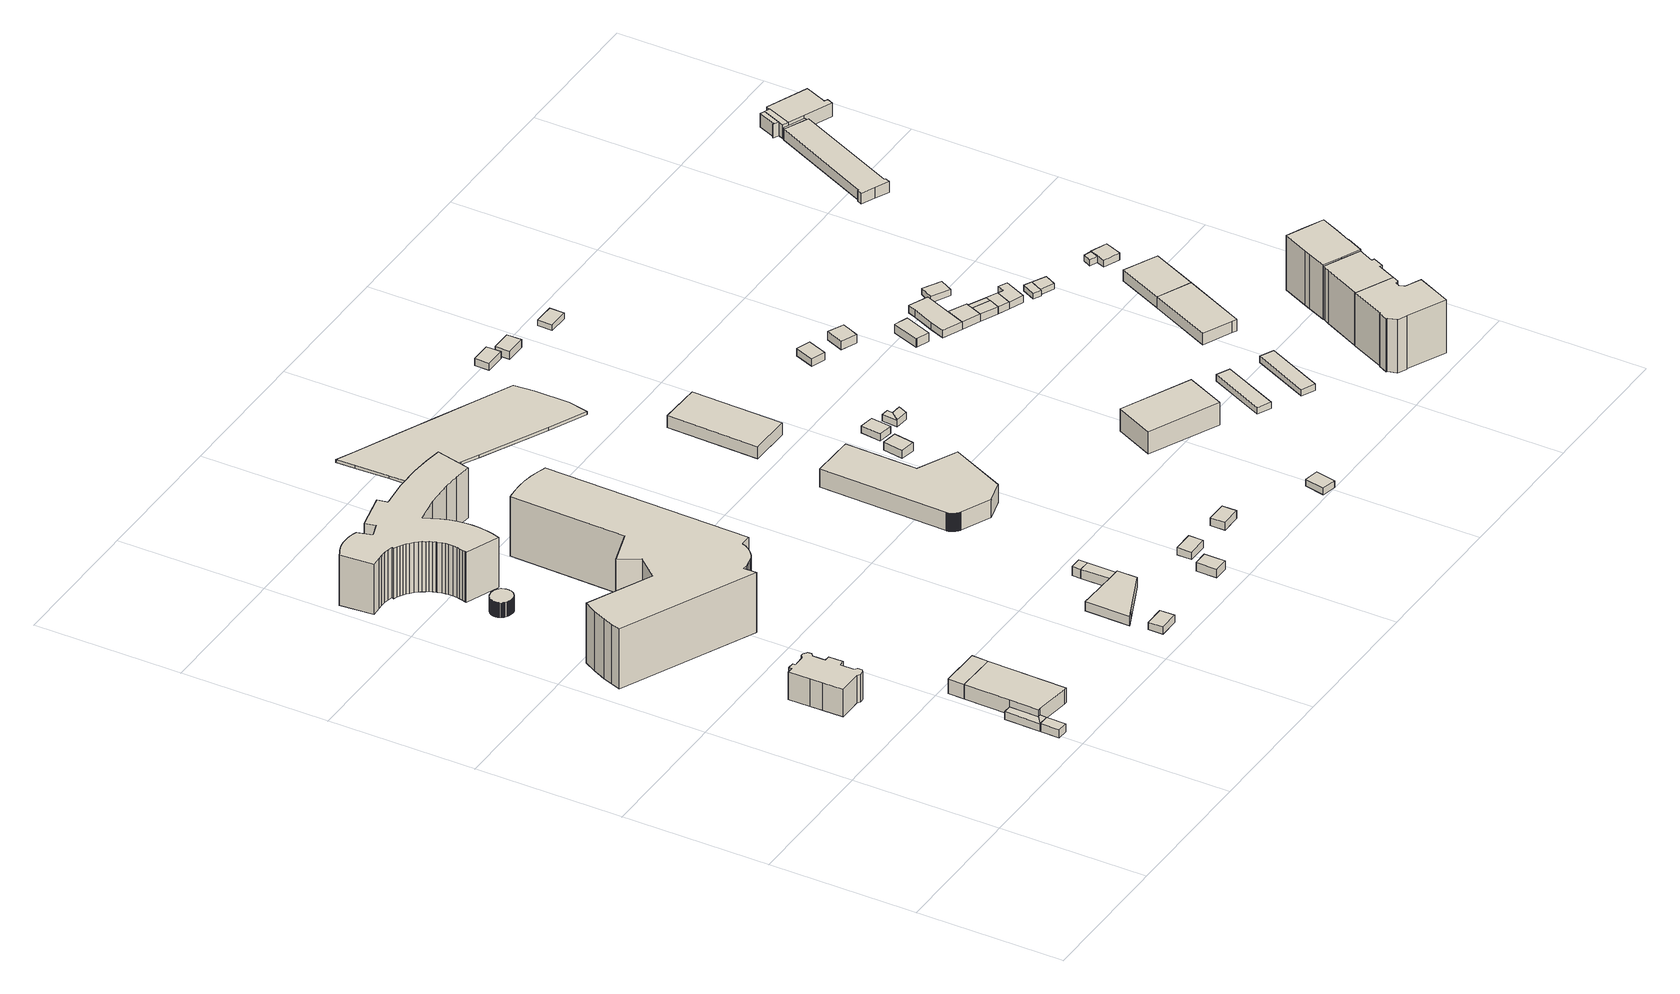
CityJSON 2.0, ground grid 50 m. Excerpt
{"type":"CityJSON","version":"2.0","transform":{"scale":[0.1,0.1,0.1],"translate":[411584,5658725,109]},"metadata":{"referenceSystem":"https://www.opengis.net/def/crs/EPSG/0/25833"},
"CityObjects":{
"building1":{"type":"Building","attributes":{"Dachtyp_tdc":"tdcPolyFlatRoof","Gemeindeschluessel":14612000,"Dachneigung":4.76,"QualitaetDacherkennung":92,"Geometrietyp2DReferenz":"3000","measuredHeight":3.05,"function":"31001_2000","roofType":"2100"},"geometry":[{"type":"Solid","lod":"1","boundaries":[[[[0,1,2,3]],[[4,5,6,7]],[[3,5,4,0]],[[2,6,5,3]],[[1,7,6,2]],[[0,4,7,1]]]]}]},
"building2":{"type":"Building","attributes":{"Dachtyp_tdc":"tdcFreeFormRoof","Gemeindeschluessel":14612000,"Dachneigung":55.71,"QualitaetDacherkennung":41,"Geometrietyp2DReferenz":"3000","measuredHeight":13.18,"function":"31001_9998","roofType":"5000"},"geometry":[{"type":"Solid","lod":"1","boundaries":[[[[8,9,10,11,12,13,14,15,16,17,18,19,20,21,22,23,24,25,26,27,28,29,30,31,32,33,34,35]],[[36,37,38,39,40,41,42,43,44,45,46,47,48,49,50,51,52,53,54,55,56,57,58,59,60,61,62,63]],[[35,37,36,8]],[[34,38,37,35]],[[33,39,38,34]],[[32,40,39,33]],[[31,41,40,32]],[[30,42,41,31]],[[29,43,42,30]],[[28,44,43,29]],[[27,45,44,28]],[[26,46,45,27]],[[25,47,46,26]],[[24,48,47,25]],[[23,49,48,24]],[[22,50,49,23]],[[21,51,50,22]],[[20,52,51,21]],[[19,53,52,20]],[[18,54,53,19]],[[17,55,54,18]],[[16,56,55,17]],[[15,57,56,16]],[[14,58,57,15]],[[13,59,58,14]],[[12,60,59,13]],[[11,61,60,12]],[[10,62,61,11]],[[9,63,62,10]],[[8,36,63,9]]]]}]},
"building3":{"type":"Building","attributes":{"Gemeindeschluessel":14612000,"Geometrietyp2DReferenz":"3000","function":"31001_2000","roofType":"9999"},"children":["building3-1","building3-2"]},
"building3-1":{"type":"BuildingPart","attributes":{"Dachtyp_tdc":"tdcPolyFlatRoof","Dachneigung":6.39,"QualitaetDacherkennung":82,"Geometrietyp2DReferenz":"3000","measuredHeight":3.07,"roofType":"2100"},"parents":["building3"],"geometry":[{"type":"Solid","lod":"1","boundaries":[[[[3,64,65,0]],[[5,4,66,67]],[[0,4,5,3]],[[65,66,4,0]],[[64,67,66,65]],[[3,5,67,64]]]]}]},
"building3-2":{"type":"BuildingPart","attributes":{"Dachtyp_tdc":"tdcPolyFlatRoof","Dachneigung":6.6,"QualitaetDacherkennung":80,"Geometrietyp2DReferenz":"3000","measuredHeight":2.98,"roofType":"2100"},"parents":["building3"],"geometry":[{"type":"Solid","lod":"1","boundaries":[[[[68,69,70,71]],[[72,73,66,4]],[[71,73,72,68]],[[70,66,73,71]],[[69,4,66,70]],[[68,72,4,69]]]]}]},
"building4":{"type":"Building","attributes":{"Dachtyp_tdc":"tdcGableRoof","Gemeindeschluessel":14612000,"Dachneigung":13.35,"QualitaetDacherkennung":96,"Geometrietyp2DReferenz":"3000","measuredHeight":6.17,"function":"31001_2000","roofType":"3100"},"geometry":[{"type":"Solid","lod":"1","boundaries":[[[[74,75,76,77,78,79,80]],[[81,82,67,66,73,83,84]],[[80,82,81,74]],[[79,67,82,80]],[[78,66,67,79]],[[77,73,66,78]],[[76,83,73,77]],[[75,84,83,76]],[[74,81,84,75]]]]}]},
"building5":{"type":"Building","attributes":{"Dachtyp_tdc":"tdcGableRoof","Gemeindeschluessel":14612000,"Dachneigung":13.76,"QualitaetDacherkennung":85,"Geometrietyp2DReferenz":"3000","measuredHeight":6.25,"function":"31001_2000","roofType":"3100"},"geometry":[{"type":"Solid","lod":"1","boundaries":[[[[85,86,76,75]],[[87,84,83,88]],[[75,84,87,85]],[[76,83,84,75]],[[86,88,83,76]],[[85,87,88,86]]]]}]},
"building6":{"type":"Building","attributes":{"Dachtyp_tdc":"tdcFreeFormRoof","Gemeindeschluessel":14612000,"Dachneigung":20.02,"QualitaetDacherkennung":84,"Geometrietyp2DReferenz":"3000","measuredHeight":6,"function":"31001_2000","roofType":"5000"},"geometry":[{"type":"Solid","lod":"1","boundaries":[[[[89,90,91,92,93,94,95,96,97,98,99,100,101,102,103,104,105,106,107,108,109,110,111,112,113,114,115,116,117,118,119,120,121,122,123,124,125,126,127,128,129,130,131,132,133,134,135,136,137,138,139,140,141,142,143,144,145,146,147,148,149,150,151,152,153,154,155,156,157,158,159,160,161,162,163,164,165,166,167,168,169,170,171,172,173,174,175]],[[176,177,178,179,180,181,182,183,184,185,186,187,188,189,190,191,192,193,194,195,196,197,198,199,200,201,202,203,204,205,206,207,208,209,210,211,212,213,214,215,216,217,218,219,220,221,222,223,224,225,226,227,228,229,230,231,232,233,234,235,236,237,238,239,240,241,242,243,244,245,246,247,248,249,250,251,252,253,254,255,256,257,258,259,260,261,262]],[[175,177,176,89]],[[174,178,177,175]],[[173,179,178,174]],[[172,180,179,173]],[[171,181,180,172]],[[170,182,181,171]],[[169,183,182,170]],[[168,184,183,169]],[[167,185,184,168]],[[166,186,185,167]],[[165,187,186,166]],[[164,188,187,165]],[[163,189,188,164]],[[162,190,189,163]],[[161,191,190,162]],[[160,192,191,161]],[[159,193,192,160]],[[158,194,193,159]],[[157,195,194,158]],[[156,196,195,157]],[[155,197,196,156]],[[154,198,197,155]],[[153,199,198,154]],[[152,200,199,153]],[[151,201,200,152]],[[150,202,201,151]],[[149,203,202,150]],[[148,204,203,149]],[[147,205,204,148]],[[146,206,205,147]],[[145,207,206,146]],[[144,208,207,145]],[[143,209,208,144]],[[142,210,209,143]],[[141,211,210,142]],[[140,212,211,141]],[[139,213,212,140]],[[138,214,213,139]],[[137,215,214,138]],[[136,216,215,137]],[[135,217,216,136]],[[134,218,217,135]],[[133,219,218,134]],[[132,220,219,133]],[[131,221,220,132]],[[130,222,221,131]],[[129,223,222,130]],[[128,224,223,129]],[[127,225,224,128]],[[126,226,225,127]],[[125,227,226,126]],[[124,228,227,125]],[[123,229,228,124]],[[122,230,229,123]],[[121,231,230,122]],[[120,232,231,121]],[[119,233,232,120]],[[118,234,233,119]],[[117,235,234,118]],[[116,236,235,117]],[[115,237,236,116]],[[114,238,237,115]],[[113,239,238,114]],[[112,240,239,113]],[[111,241,240,112]],[[110,242,241,111]],[[109,243,242,110]],[[108,244,243,109]],[[107,245,244,108]],[[106,246,245,107]],[[105,247,246,106]],[[104,248,247,105]],[[103,249,248,104]],[[102,250,249,103]],[[101,251,250,102]],[[100,252,251,101]],[[99,253,252,100]],[[98,254,253,99]],[[97,255,254,98]],[[96,256,255,97]],[[95,257,256,96]],[[94,258,257,95]],[[93,259,258,94]],[[92,260,259,93]],[[91,261,260,92]],[[90,262,261,91]],[[89,176,262,90]]]]}]},
"building7":{"type":"Building","attributes":{"name":"Hotel NH","Dachtyp_tdc":"tdcFreeFormRoof","Gemeindeschluessel":14612000,"Dachneigung":18.53,"QualitaetDacherkennung":3,"Geometrietyp2DReferenz":"3000","measuredHeight":24.11,"function":"31001_2071","roofType":"5000"},"geometry":[{"type":"Solid","lod":"1","boundaries":[[[[263,264,265,266,267,268,269,270,271,272,273,274,275,276,277,278,279,280,281,282,283,284,285,286,287,288,289,290,291,292,293,294,295,296]],[[297,298,299,300,301,302,303,304,305,306,307,308,309,310,311,312,313,314,315,316,317,318,319,320,321,322,323,324,325,326,327,328,329,330]],[[296,298,297,263]],[[295,299,298,296]],[[294,300,299,295]],[[293,301,300,294]],[[292,302,301,293]],[[291,303,302,292]],[[290,304,303,291]],[[289,305,304,290]],[[288,306,305,289]],[[287,307,306,288]],[[286,308,307,287]],[[285,309,308,286]],[[284,310,309,285]],[[283,311,310,284]],[[282,312,311,283]],[[281,313,312,282]],[[280,314,313,281]],[[279,315,314,280]],[[278,316,315,279]],[[277,317,316,278]],[[276,318,317,277]],[[275,319,318,276]],[[274,320,319,275]],[[273,321,320,274]],[[272,322,321,273]],[[271,323,322,272]],[[270,324,323,271]],[[269,325,324,270]],[[268,326,325,269]],[[267,327,326,268]],[[266,328,327,267]],[[265,329,328,266]],[[264,330,329,265]],[[263,297,330,264]]]]}]},
"building8":{"type":"Building","attributes":{"Dachtyp_tdc":"tdcPolyFlatRoof","Gemeindeschluessel":14612000,"Dachneigung":0,"QualitaetDacherkennung":24,"Geometrietyp2DReferenz":"3000","measuredHeight":18.16,"function":"31001_2000","roofType":"1000"},"geometry":[{"type":"Solid","lod":"1","boundaries":[[[[331,332,333,334,335,336,337,338,339,340,341,342,343,344,345,346,347,348,349,350,351,352,353,354,355,356,357,358,359,360,361,362,363,364,365,366,367,368,369,370,371,372,373,374,375,376,377,378,379,380,381,382,383,384,385,386,387,388,389,390,391,392,393,394,395,396,397]],[[398,399,400,401,402,403,404,405,406,407,408,409,410,411,412,413,414,415,416,417,418,419,420,421,422,423,424,425,426,427,428,429,430,431,432,433,434,435,436,437,438,439,440,441,442,443,444,445,446,447,448,449,450,451,452,453,454,455,456,457,458,459,460,461,462,463,464]],[[397,399,398,331]],[[396,400,399,397]],[[395,401,400,396]],[[394,402,401,395]],[[393,403,402,394]],[[392,404,403,393]],[[391,405,404,392]],[[390,406,405,391]],[[389,407,406,390]],[[388,408,407,389]],[[387,409,408,388]],[[386,410,409,387]],[[385,411,410,386]],[[384,412,411,385]],[[383,413,412,384]],[[382,414,413,383]],[[381,415,414,382]],[[380,416,415,381]],[[379,417,416,380]],[[378,418,417,379]],[[377,419,418,378]],[[376,420,419,377]],[[375,421,420,376]],[[374,422,421,375]],[[373,423,422,374]],[[372,424,423,373]],[[371,425,424,372]],[[370,426,425,371]],[[369,427,426,370]],[[368,428,427,369]],[[367,429,428,368]],[[366,430,429,367]],[[365,431,430,366]],[[364,432,431,365]],[[363,433,432,364]],[[362,434,433,363]],[[361,435,434,362]],[[360,436,435,361]],[[359,437,436,360]],[[358,438,437,359]],[[357,439,438,358]],[[356,440,439,357]],[[355,441,440,356]],[[354,442,441,355]],[[353,443,442,354]],[[352,444,443,353]],[[351,445,444,352]],[[350,446,445,351]],[[349,447,446,350]],[[348,448,447,349]],[[347,449,448,348]],[[346,450,449,347]],[[345,451,450,346]],[[344,452,451,345]],[[343,453,452,344]],[[342,454,453,343]],[[341,455,454,342]],[[340,456,455,341]],[[339,457,456,340]],[[338,458,457,339]],[[337,459,458,338]],[[336,460,459,337]],[[335,461,460,336]],[[334,462,461,335]],[[333,463,462,334]],[[332,464,463,333]],[[331,398,464,332]]]]}]},
"building9":{"type":"Building","attributes":{"Dachtyp_tdc":"tdcPolyFlatRoof","Gemeindeschluessel":14612000,"Dachneigung":0,"QualitaetDacherkennung":81,"Geometrietyp2DReferenz":"3000","measuredHeight":2.61,"function":"31001_9998","roofType":"1000"},"geometry":[{"type":"Solid","lod":"1","boundaries":[[[[465,466,467,468]],[[469,470,471,472]],[[468,470,469,465]],[[467,471,470,468]],[[466,472,471,467]],[[465,469,472,466]]]]}]},
"building10":{"type":"Building","attributes":{"Dachtyp_tdc":"tdcPolyFlatRoof","Gemeindeschluessel":14612000,"Dachneigung":0,"QualitaetDacherkennung":88,"Geometrietyp2DReferenz":"3000","measuredHeight":3.39,"function":"31001_2000","roofType":"1000"},"geometry":[{"type":"Solid","lod":"1","boundaries":[[[[473,474,475,476,477,478,479,480]],[[481,482,483,484,485,486,487,488]],[[480,482,481,473]],[[479,483,482,480]],[[478,484,483,479]],[[477,485,484,478]],[[476,486,485,477]],[[475,487,486,476]],[[474,488,487,475]],[[473,481,488,474]]]]}]},
"building11":{"type":"Building","attributes":{"Dachtyp_tdc":"tdcPolyFlatRoof","Gemeindeschluessel":14612000,"Dachneigung":2.86,"QualitaetDacherkennung":98,"Geometrietyp2DReferenz":"3000","measuredHeight":3.41,"function":"31001_2000","roofType":"2100"},"geometry":[{"type":"Solid","lod":"1","boundaries":[[[[489,490,491,492]],[[486,485,493,494]],[[492,485,486,489]],[[491,493,485,492]],[[490,494,493,491]],[[489,486,494,490]]]]}]},
"building12":{"type":"Building","attributes":{"Dachtyp_tdc":"tdcPolyFlatRoof","Gemeindeschluessel":14612000,"Dachneigung":2.57,"QualitaetDacherkennung":96,"Geometrietyp2DReferenz":"3000","measuredHeight":3.39,"function":"31001_2000","roofType":"2100"},"geometry":[{"type":"Solid","lod":"1","boundaries":[[[[495,491,490,496]],[[497,498,494,493]],[[496,498,497,495]],[[490,494,498,496]],[[491,493,494,490]],[[495,497,493,491]]]]}]},
"building13":{"type":"Building","attributes":{"Dachtyp_tdc":"tdcPolyFlatRoof","Gemeindeschluessel":14612000,"Dachneigung":0,"QualitaetDacherkennung":89,"Geometrietyp2DReferenz":"3000","measuredHeight":3.14,"function":"31001_9998","roofType":"1000"},"geometry":[{"type":"Solid","lod":"1","boundaries":[[[[499,500,501,502]],[[503,504,505,506]],[[502,504,503,499]],[[501,505,504,502]],[[500,506,505,501]],[[499,503,506,500]]]]}]},
"building14":{"type":"Building","attributes":{"Dachtyp_tdc":"tdcGableRoof","Gemeindeschluessel":14612000,"Dachneigung":10.57,"QualitaetDacherkennung":97,"Geometrietyp2DReferenz":"3000","measuredHeight":2.93,"function":"31001_9998","roofType":"3100"},"geometry":[{"type":"Solid","lod":"1","boundaries":[[[[507,508,509,510]],[[511,512,513,514]],[[510,512,511,507]],[[509,513,512,510]],[[508,514,513,509]],[[507,511,514,508]]]]}]},
"building15":{"type":"Building","attributes":{"Stand_DGM":"2016","Stand_Basis-DLM":"2021","Gemeindeschluessel":"14612000","ObjektHoehe":1,"Stand_Laserscan":"2016","BodenHoehe":110.84,"Stand_3D-Stadtmodell":"2023","Geometrietyp2DReferenz":3000,"AbsoluteHoehe":111.84,"measuredHeight":1,"function":"53001_1800","roofType":"9999"},"geometry":[{"type":"Solid","lod":"1","boundaries":[[[[515,516,517,518,519,520,521,522,523,524,525,526,527,528,529,530,531]],[[532,533,534,535,536,537,538,539,540,541,542,543,544,545,546,547,548]],[[531,533,532,515]],[[530,534,533,531]],[[529,535,534,530]],[[528,536,535,529]],[[527,537,536,528]],[[526,538,537,527]],[[525,539,538,526]],[[524,540,539,525]],[[523,541,540,524]],[[522,542,541,523]],[[521,543,542,522]],[[520,544,543,521]],[[519,545,544,520]],[[518,546,545,519]],[[517,547,546,518]],[[516,548,547,517]],[[515,532,548,516]]]]}]},
"building16":{"type":"Building","attributes":{"Dachtyp_tdc":"tdcPolyFlatRoof","Gemeindeschluessel":14612000,"Dachneigung":0,"QualitaetDacherkennung":87,"Geometrietyp2DReferenz":"3000","measuredHeight":6.47,"function":"31001_2000","roofType":"1000"},"geometry":[{"type":"Solid","lod":"1","boundaries":[[[[549,550,551,552,553,554,555,556,557,558,559,560,561,562,563,564,565,566,567,568,569,570,571]],[[572,573,574,575,576,577,578,579,580,581,582,583,584,585,586,587,588,589,590,591,592,593,594]],[[571,573,572,549]],[[570,574,573,571]],[[569,575,574,570]],[[568,576,575,569]],[[567,577,576,568]],[[566,578,577,567]],[[565,579,578,566]],[[564,580,579,565]],[[563,581,580,564]],[[562,582,581,563]],[[561,583,582,562]],[[560,584,583,561]],[[559,585,584,560]],[[558,586,585,559]],[[557,587,586,558]],[[556,588,587,557]],[[555,589,588,556]],[[554,590,589,555]],[[553,591,590,554]],[[552,592,591,553]],[[551,593,592,552]],[[550,594,593,551]],[[549,572,594,550]]]]}]},
"building17":{"type":"Building","attributes":{"Dachtyp_tdc":"tdcGableRoof","Gemeindeschluessel":14612000,"Dachneigung":18.34,"QualitaetDacherkennung":69,"Geometrietyp2DReferenz":"3000","measuredHeight":3.24,"function":"31001_9998","roofType":"3100"},"geometry":[{"type":"Solid","lod":"1","boundaries":[[[[595,596,597,598]],[[599,600,601,602]],[[598,600,599,595]],[[597,601,600,598]],[[596,602,601,597]],[[595,599,602,596]]]]}]},
"building18":{"type":"Building","attributes":{"Dachtyp_tdc":"tdcPolyFlatRoof","Gemeindeschluessel":14612000,"Dachneigung":0,"QualitaetDacherkennung":79,"Geometrietyp2DReferenz":"3000","measuredHeight":4.26,"function":"31001_2000","roofType":"1000"},"geometry":[{"type":"Solid","lod":"1","boundaries":[[[[603,604,605,606]],[[607,608,609,610]],[[606,608,607,603]],[[605,609,608,606]],[[604,610,609,605]],[[603,607,610,604]]]]}]},
"building19":{"type":"Building","attributes":{"Dachtyp_tdc":"tdcGableRoof","Gemeindeschluessel":14612000,"Dachneigung":23.56,"QualitaetDacherkennung":71,"Geometrietyp2DReferenz":"3000","measuredHeight":3.6,"function":"31001_9998","roofType":"3100"},"geometry":[{"type":"Solid","lod":"1","boundaries":[[[[611,612,613,614]],[[615,616,617,618]],[[614,616,615,611]],[[613,617,616,614]],[[612,618,617,613]],[[611,615,618,612]]]]}]},
"building20":{"type":"Building","attributes":{"Dachtyp_tdc":"tdcGableRoof","Gemeindeschluessel":14612000,"Dachneigung":23.5,"QualitaetDacherkennung":75,"Geometrietyp2DReferenz":"3000","measuredHeight":3.12,"function":"31001_9998","roofType":"3100"},"geometry":[{"type":"Solid","lod":"1","boundaries":[[[[619,620,621,622]],[[623,624,625,626]],[[622,624,623,619]],[[621,625,624,622]],[[620,626,625,621]],[[619,623,626,620]]]]}]},
"building21":{"type":"Building","attributes":{"Dachtyp_tdc":"tdcGableRoof","Gemeindeschluessel":14612000,"Dachneigung":17.38,"QualitaetDacherkennung":84,"Geometrietyp2DReferenz":"3000","measuredHeight":2.83,"function":"31001_9998","roofType":"3100"},"geometry":[{"type":"Solid","lod":"1","boundaries":[[[[627,628,629,630]],[[631,632,633,634]],[[630,632,631,627]],[[629,633,632,630]],[[628,634,633,629]],[[627,631,634,628]]]]}]},
"building22":{"type":"Building","attributes":{"Gemeindeschluessel":14612000,"Geometrietyp2DReferenz":"3000","function":"31001_9998","roofType":"9999"},"children":["building22-1","building22-2"]},
"building22-1":{"type":"BuildingPart","attributes":{"Dachtyp_tdc":"tdcPolyFlatRoof","Dachneigung":8.03,"QualitaetDacherkennung":71,"Geometrietyp2DReferenz":"3000","measuredHeight":2.69,"roofType":"2100"},"parents":["building22"],"geometry":[{"type":"Solid","lod":"1","boundaries":[[[[635,636,637,638]],[[639,640,641,642]],[[638,640,639,635]],[[637,641,640,638]],[[636,642,641,637]],[[635,639,642,636]]]]}]},
"building22-2":{"type":"BuildingPart","attributes":{"Dachtyp_tdc":"tdcFreeFormRoof","Dachneigung":12.12,"QualitaetDacherkennung":73,"Geometrietyp2DReferenz":"3000","measuredHeight":2.57,"roofType":"5000"},"parents":["building22"],"geometry":[{"type":"Solid","lod":"1","boundaries":[[[[643,644,645,646]],[[647,648,641,640]],[[646,648,647,643]],[[645,641,648,646]],[[644,640,641,645]],[[643,647,640,644]]]]}]},
"building23":{"type":"Building","attributes":{"Dachtyp_tdc":"tdcGableRoof","Gemeindeschluessel":14612000,"Dachneigung":10.28,"QualitaetDacherkennung":95,"Geometrietyp2DReferenz":"3000","measuredHeight":2.92,"function":"31001_9998","roofType":"3100"},"geometry":[{"type":"Solid","lod":"1","boundaries":[[[[649,650,651,652]],[[653,654,655,656]],[[652,654,653,649]],[[651,655,654,652]],[[650,656,655,651]],[[649,653,656,650]]]]}]},
"building24":{"type":"Building","attributes":{"Dachtyp_tdc":"tdcGableRoof","Gemeindeschluessel":14612000,"Dachneigung":20.19,"QualitaetDacherkennung":84,"Geometrietyp2DReferenz":"3000","measuredHeight":3.6,"function":"31001_9998","roofType":"3100"},"geometry":[{"type":"Solid","lod":"1","boundaries":[[[[657,658,659,660]],[[661,662,663,664]],[[660,662,661,657]],[[659,663,662,660]],[[658,664,663,659]],[[657,661,664,658]]]]}]},
"building25":{"type":"Building","attributes":{"Dachtyp_tdc":"tdcPolyFlatRoof","Gemeindeschluessel":14612000,"Dachneigung":0,"QualitaetDacherkennung":77,"Geometrietyp2DReferenz":"3000","measuredHeight":8.14,"function":"31001_2000","roofType":"1000"},"geometry":[{"type":"Solid","lod":"1","boundaries":[[[[665,666,667,668]],[[669,670,671,672]],[[668,670,669,665]],[[667,671,670,668]],[[666,672,671,667]],[[665,669,672,666]]]]}]},
"building26":{"type":"Building","attributes":{"Dachtyp_tdc":"tdcGableRoof","Gemeindeschluessel":14612000,"Dachneigung":12.75,"QualitaetDacherkennung":73,"Geometrietyp2DReferenz":"3000","measuredHeight":2.69,"function":"31001_9998","roofType":"3100"},"geometry":[{"type":"Solid","lod":"1","boundaries":[[[[673,674,675,676]],[[677,678,679,680]],[[676,678,677,673]],[[675,679,678,676]],[[674,680,679,675]],[[673,677,680,674]]]]}]},
"building27":{"type":"Building","attributes":{"Dachtyp_tdc":"tdcGableRoof","Gemeindeschluessel":14612000,"Dachneigung":11.13,"QualitaetDacherkennung":81,"Geometrietyp2DReferenz":"3000","measuredHeight":2.91,"function":"31001_9998","roofType":"3100"},"geometry":[{"type":"Solid","lod":"1","boundaries":[[[[681,682,683,684]],[[685,686,687,688]],[[684,686,685,681]],[[683,687,686,684]],[[682,688,687,683]],[[681,685,688,682]]]]}]},
"building28":{"type":"Building","attributes":{"Dachtyp_tdc":"tdcPolyFlatRoof","Gemeindeschluessel":14612000,"Dachneigung":2.63,"QualitaetDacherkennung":88,"Geometrietyp2DReferenz":"3000","measuredHeight":2.36,"function":"31001_2463","roofType":"2100"},"geometry":[{"type":"Solid","lod":"1","boundaries":[[[[689,690,691,692]],[[693,694,695,696]],[[692,694,693,689]],[[691,695,694,692]],[[690,696,695,691]],[[689,693,696,690]]]]}]},
"building29":{"type":"Building","attributes":{"Dachtyp_tdc":"tdcPolyFlatRoof","Gemeindeschluessel":14612000,"Dachneigung":29.81,"QualitaetDacherkennung":40,"Geometrietyp2DReferenz":"3000","measuredHeight":4.75,"function":"31001_9998","roofType":"2100"},"geometry":[{"type":"Solid","lod":"1","boundaries":[[[[697,698,699,700]],[[701,702,703,704]],[[700,702,701,697]],[[699,703,702,700]],[[698,704,703,699]],[[697,701,704,698]]]]}]},
"building30":{"type":"Building","attributes":{"Dachtyp_tdc":"tdcGableRoof","Gemeindeschluessel":14612000,"Dachneigung":26.58,"QualitaetDacherkennung":16,"Geometrietyp2DReferenz":"3000","measuredHeight":4.25,"function":"31001_9998","roofType":"3100"},"geometry":[{"type":"Solid","lod":"1","boundaries":[[[[705,706,707,708,709,710,711]],[[712,713,714,715,716,717,718]],[[711,713,712,705]],[[710,714,713,711]],[[709,715,714,710]],[[708,716,715,709]],[[707,717,716,708]],[[706,718,717,707]],[[705,712,718,706]]]]}]},
"building31":{"type":"Building","attributes":{"Dachtyp_tdc":"tdcPolyFlatRoof","Gemeindeschluessel":14612000,"Dachneigung":0,"QualitaetDacherkennung":69,"Geometrietyp2DReferenz":"3000","measuredHeight":2.2,"function":"31001_2463","roofType":"1000"},"geometry":[{"type":"Solid","lod":"1","boundaries":[[[[719,720,721,722]],[[723,724,725,726]],[[722,724,723,719]],[[721,725,724,722]],[[720,726,725,721]],[[719,723,726,720]]]]}]},
"building32":{"type":"Building","attributes":{"Dachtyp_tdc":"tdcPolyFlatRoof","Gemeindeschluessel":14612000,"Dachneigung":0,"QualitaetDacherkennung":56,"Geometrietyp2DReferenz":"3000","measuredHeight":2.7,"function":"31001_9998","roofType":"1000"},"geometry":[{"type":"Solid","lod":"1","boundaries":[[[[727,728,729,730,731,732,733]],[[734,735,736,737,738,739,740]],[[733,735,734,727]],[[732,736,735,733]],[[731,737,736,732]],[[730,738,737,731]],[[729,739,738,730]],[[728,740,739,729]],[[727,734,740,728]]]]}]},
"building33":{"type":"Building","attributes":{"Dachtyp_tdc":"tdcPolyFlatRoof","Gemeindeschluessel":14612000,"Dachneigung":0,"QualitaetDacherkennung":79,"Geometrietyp2DReferenz":"3000","measuredHeight":2.67,"function":"31001_9998","roofType":"1000"},"geometry":[{"type":"Solid","lod":"1","boundaries":[[[[741,742,743,744,745,746]],[[747,748,749,750,751,752]],[[746,748,747,741]],[[745,749,748,746]],[[744,750,749,745]],[[743,751,750,744]],[[742,752,751,743]],[[741,747,752,742]]]]}]},
"building34":{"type":"Building","attributes":{"Dachtyp_tdc":"tdcPolyFlatRoof","Gemeindeschluessel":14612000,"Dachneigung":3.17,"QualitaetDacherkennung":75,"Geometrietyp2DReferenz":"3000","measuredHeight":2.69,"function":"31001_9998","roofType":"2100"},"geometry":[{"type":"Solid","lod":"1","boundaries":[[[[741,753,754,742]],[[755,756,757,758]],[[742,756,755,741]],[[754,757,756,742]],[[753,758,757,754]],[[741,755,758,753]]]]}]},
"building35":{"type":"Building","attributes":{"Dachtyp_tdc":"tdcPolyFlatRoof","Gemeindeschluessel":14612000,"Dachneigung":0,"QualitaetDacherkennung":67,"Geometrietyp2DReferenz":"3000","measuredHeight":2.36,"function":"31001_9998","roofType":"1000"},"geometry":[{"type":"Solid","lod":"1","boundaries":[[[[759,760,761,762]],[[763,764,765,766]],[[762,764,763,759]],[[761,765,764,762]],[[760,766,765,761]],[[759,763,766,760]]]]}]},
"building36":{"type":"Building","attributes":{"Dachtyp_tdc":"tdcPolyFlatRoof","Gemeindeschluessel":14612000,"Dachneigung":0,"QualitaetDacherkennung":81,"Geometrietyp2DReferenz":"3000","measuredHeight":2.53,"function":"31001_9998","roofType":"1000"},"geometry":[{"type":"Solid","lod":"1","boundaries":[[[[753,767,768,769,754]],[[770,766,765,771,772]],[[754,766,770,753]],[[769,765,766,754]],[[768,771,765,769]],[[767,772,771,768]],[[753,770,772,767]]]]}]},
"building37":{"type":"Building","attributes":{"Dachtyp_tdc":"tdcPolyFlatRoof","Gemeindeschluessel":14612000,"Dachneigung":3.41,"QualitaetDacherkennung":70,"Geometrietyp2DReferenz":"3000","measuredHeight":2.42,"function":"31001_9998","roofType":"2100"},"geometry":[{"type":"Solid","lod":"1","boundaries":[[[[773,774,775,776]],[[777,778,779,780]],[[776,778,777,773]],[[775,779,778,776]],[[774,780,779,775]],[[773,777,780,774]]]]}]},
"building38":{"type":"Building","attributes":{"Dachtyp_tdc":"tdcFreeFormRoof","Gemeindeschluessel":14612000,"Dachneigung":27.01,"QualitaetDacherkennung":9,"Geometrietyp2DReferenz":"3000","measuredHeight":21.21,"function":"31001_9998","roofType":"5000"},"geometry":[{"type":"Solid","lod":"1","boundaries":[[[[781,782,783,784,785,786,787,788,789,790,791,792,793,794,795,796,797]],[[798,799,800,801,802,803,804,805,806,807,808,809,810,811,812,813,814]],[[797,799,798,781]],[[796,800,799,797]],[[795,801,800,796]],[[794,802,801,795]],[[793,803,802,794]],[[792,804,803,793]],[[791,805,804,792]],[[790,806,805,791]],[[789,807,806,790]],[[788,808,807,789]],[[787,809,808,788]],[[786,810,809,787]],[[785,811,810,786]],[[784,812,811,785]],[[783,813,812,784]],[[782,814,813,783]],[[781,798,814,782]]]]}]},
"building39":{"type":"Building","attributes":{"Dachtyp_tdc":"tdcPolyFlatRoof","Gemeindeschluessel":14612000,"Dachneigung":2.94,"QualitaetDacherkennung":78,"Geometrietyp2DReferenz":"3000","measuredHeight":2.57,"function":"31001_9998","roofType":"2100"},"geometry":[{"type":"Solid","lod":"1","boundaries":[[[[815,816,817,818,819,820]],[[772,771,821,822,823,824]],[[820,771,772,815]],[[819,821,771,820]],[[818,822,821,819]],[[817,823,822,818]],[[816,824,823,817]],[[815,772,824,816]]]]}]},
"building40":{"type":"Building","attributes":{"Dachtyp_tdc":"tdcFreeFormRoof","Gemeindeschluessel":14612000,"Dachneigung":13.94,"QualitaetDacherkennung":92,"Geometrietyp2DReferenz":"3000","measuredHeight":4.9,"function":"31001_9998","roofType":"5000"},"geometry":[{"type":"Solid","lod":"1","boundaries":[[[[825,826,827,828,829]],[[830,831,832,833,834]],[[829,831,830,825]],[[828,832,831,829]],[[827,833,832,828]],[[826,834,833,827]],[[825,830,834,826]]]]}]},
"building41":{"type":"Building","attributes":{"Dachtyp_tdc":"tdcPolyFlatRoof","Gemeindeschluessel":14612000,"Dachneigung":0,"QualitaetDacherkennung":76,"Geometrietyp2DReferenz":"3000","measuredHeight":2.1,"function":"31001_9998","roofType":"1000"},"geometry":[{"type":"Solid","lod":"1","boundaries":[[[[835,836,837,838,839]],[[840,841,842,843,844]],[[839,841,840,835]],[[838,842,841,839]],[[837,843,842,838]],[[836,844,843,837]],[[835,840,844,836]]]]}]},
"building42":{"type":"Building","attributes":{"Dachtyp_tdc":"tdcPolyFlatRoof","Gemeindeschluessel":14612000,"Dachneigung":2.93,"QualitaetDacherkennung":60,"Geometrietyp2DReferenz":"3000","measuredHeight":2.13,"function":"31001_9998","roofType":"2100"},"geometry":[{"type":"Solid","lod":"1","boundaries":[[[[845,837,836,846]],[[847,848,849,850]],[[846,848,847,845]],[[836,849,848,846]],[[837,850,849,836]],[[845,847,850,837]]]]}]},
"building43":{"type":"Building","attributes":{"Dachtyp_tdc":"tdcGableRoof","Gemeindeschluessel":14612000,"Dachneigung":31.05,"QualitaetDacherkennung":72,"Geometrietyp2DReferenz":"3000","measuredHeight":21.49,"function":"31001_9998","roofType":"3100"},"geometry":[{"type":"Solid","lod":"1","boundaries":[[[[851,852,853,854,855,856,857,858,859,860,861,862,863,864,865]],[[866,867,868,869,870,871,872,873,874,875,876,808,877,807,878]],[[865,867,866,851]],[[864,868,867,865]],[[863,869,868,864]],[[862,870,869,863]],[[861,871,870,862]],[[860,872,871,861]],[[859,873,872,860]],[[858,874,873,859]],[[857,875,874,858]],[[856,876,875,857]],[[855,808,876,856]],[[854,877,808,855]],[[853,807,877,854]],[[852,878,807,853]],[[851,866,878,852]]]]}]},
"building44":{"type":"Building","attributes":{"Dachtyp_tdc":"tdcGableRoof","Gemeindeschluessel":14612000,"Dachneigung":13.96,"QualitaetDacherkennung":91,"Geometrietyp2DReferenz":"3000","measuredHeight":4.85,"function":"31001_9998","roofType":"3100"},"geometry":[{"type":"Solid","lod":"1","boundaries":[[[[829,828,879,880]],[[881,882,883,884]],[[880,882,881,829]],[[879,883,882,880]],[[828,884,883,879]],[[829,881,884,828]]]]}]},
"building45":{"type":"Building","attributes":{"Gemeindeschluessel":14612000,"Geometrietyp2DReferenz":"3000","function":"31001_9998","roofType":"9999"},"children":["building45-1","building45-2"]},
"building45-1":{"type":"BuildingPart","attributes":{"Dachtyp_tdc":"tdcPolyFlatRoof","Dachneigung":16.33,"QualitaetDacherkennung":42,"Geometrietyp2DReferenz":"3000","measuredHeight":18.36,"roofType":"2100"},"parents":["building45"],"geometry":[{"type":"Solid","lod":"1","boundaries":[[[[885,886,887,888,889,890,891]],[[892,893,894,895,896,897,898]],[[891,892,898,885]],[[890,893,892,891]],[[889,894,893,890]],[[888,895,894,889]],[[887,896,895,888]],[[886,897,896,887]],[[885,898,897,886]]]]}]},
"building45-2":{"type":"BuildingPart","attributes":{"Dachtyp_tdc":"tdcGableRoof","Dachneigung":25.36,"QualitaetDacherkennung":76,"Geometrietyp2DReferenz":"3000","measuredHeight":21.41,"roofType":"3100"},"parents":["building45"],"geometry":[{"type":"Solid","lod":"1","boundaries":[[[[899,900,901,902,903,904,905,906,907,908,909]],[[897,896,910,911,912,913,914,915,916,917,898]],[[909,897,898,899]],[[908,896,897,909]],[[907,910,896,908]],[[906,911,910,907]],[[905,912,911,906]],[[904,913,912,905]],[[903,914,913,904]],[[902,915,914,903]],[[901,916,915,902]],[[900,917,916,901]],[[899,898,917,900]]]]}]},
"building46":{"type":"Building","attributes":{"Dachtyp_tdc":"tdcGableRoof","Gemeindeschluessel":14612000,"Dachneigung":12.54,"QualitaetDacherkennung":70,"Geometrietyp2DReferenz":"3000","measuredHeight":2.41,"function":"31001_9998","roofType":"3100"},"geometry":[{"type":"Solid","lod":"1","boundaries":[[[[918,919,920,921]],[[922,923,924,925]],[[921,923,922,918]],[[920,924,923,921]],[[919,925,924,920]],[[918,922,925,919]]]]}]},
"building47":{"type":"Building","attributes":{"Dachtyp_tdc":"tdcPolyFlatRoof","Gemeindeschluessel":14612000,"Dachneigung":2.6,"QualitaetDacherkennung":79,"Geometrietyp2DReferenz":"3000","measuredHeight":2.58,"function":"31001_9998","roofType":"2100"},"geometry":[{"type":"Solid","lod":"1","boundaries":[[[[926,927,928,929,930]],[[931,932,933,934,935]],[[930,932,931,926]],[[929,933,932,930]],[[928,934,933,929]],[[927,935,934,928]],[[926,931,935,927]]]]}]},
"building48":{"type":"Building","attributes":{"Dachtyp_tdc":"tdcGableRoof","Gemeindeschluessel":14612000,"Dachneigung":16.74,"QualitaetDacherkennung":92,"Geometrietyp2DReferenz":"3000","measuredHeight":4.66,"function":"31001_9998","roofType":"3100"},"geometry":[{"type":"Solid","lod":"1","boundaries":[[[[936,937,938,939,940,941,942,943,944,945,946,947]],[[948,949,950,951,952,953,954,955,956,957,958,959]],[[947,949,948,936]],[[946,950,949,947]],[[945,951,950,946]],[[944,952,951,945]],[[943,953,952,944]],[[942,954,953,943]],[[941,955,954,942]],[[940,956,955,941]],[[939,957,956,940]],[[938,958,957,939]],[[937,959,958,938]],[[936,948,959,937]]]]}]},
"building49":{"type":"Building","attributes":{"Gemeindeschluessel":14612000,"Geometrietyp2DReferenz":"3000","function":"31001_9998","roofType":"9999"},"children":["building49-1","building49-2","building49-3","building49-4"]},
"building49-1":{"type":"BuildingPart","attributes":{"Dachtyp_tdc":"tdcPolyFlatRoof","Dachneigung":5.22,"QualitaetDacherkennung":64,"Geometrietyp2DReferenz":"3000","measuredHeight":5.24,"roofType":"2100"},"parents":["building49"],"geometry":[{"type":"Solid","lod":"1","boundaries":[[[[960,961,962,963,964,965]],[[966,967,968,969,970,971]],[[965,967,966,960]],[[964,968,967,965]],[[963,969,968,964]],[[962,970,969,963]],[[961,971,970,962]],[[960,966,971,961]]]]}]},
"building49-2":{"type":"BuildingPart","attributes":{"Dachtyp_tdc":"tdcPolyFlatRoof","Dachneigung":5.36,"QualitaetDacherkennung":61,"Geometrietyp2DReferenz":"3000","measuredHeight":5.42,"roofType":"2100"},"parents":["building49"],"geometry":[{"type":"Solid","lod":"1","boundaries":[[[[972,973,974,975,976]],[[977,978,979,966,971]],[[976,978,977,972]],[[975,979,978,976]],[[974,966,979,975]],[[973,971,966,974]],[[972,977,971,973]]]]}]},
"building49-3":{"type":"BuildingPart","attributes":{"Dachtyp_tdc":"tdcPolyFlatRoof","Dachneigung":3.71,"QualitaetDacherkennung":67,"Geometrietyp2DReferenz":"3000","measuredHeight":5.21,"roofType":"2100"},"parents":["building49"],"geometry":[{"type":"Solid","lod":"1","boundaries":[[[[980,981,982,983,984,985,986,987]],[[977,988,989,990,991,992,993,978]],[[987,988,977,980]],[[986,989,988,987]],[[985,990,989,986]],[[984,991,990,985]],[[983,992,991,984]],[[982,993,992,983]],[[981,978,993,982]],[[980,977,978,981]]]]}]},
"building49-4":{"type":"BuildingPart","attributes":{"Dachtyp_tdc":"tdcPolyFlatRoof","Dachneigung":4.84,"QualitaetDacherkennung":53,"Geometrietyp2DReferenz":"3000","measuredHeight":4,"roofType":"2100"},"parents":["building49"],"geometry":[{"type":"Solid","lod":"1","boundaries":[[[[994,995,946,944]],[[993,996,997,979]],[[944,996,993,994]],[[946,997,996,944]],[[995,979,997,946]],[[994,993,979,995]]]]}]}
},
"vertices":[
[460,121,63],[459,56,63],[496,55,63],[497,120,63],[460,121,34],[497,120,34],[496,55,34],[459,56,34],
[259,852,132],[248,852,132],[237,852,132],[238,778,132],[239,736,132],[240,666,132],[323,667,132],[332,659,132],[346,660,132],[355,668,132],[356,683,132],[346,690,132],[346,737,132],[365,738,132],[364,787,132],[345,787,132],[345,813,132],[345,830,132],[353,838,132],[354,839,132],[353,851,132],[341,861,132],[330,861,132],[322,853,132],[292,852,132],[281,852,132],[281,862,132],[259,862,132],[259,852,33],[259,862,33],[281,862,33],[281,852,33],[292,852,33],[322,853,33],[330,861,33],[341,861,33],[353,851,33],[354,839,33],[353,838,33],[345,830,33],[345,813,33],[345,787,33],[364,787,33],[365,738,33],[346,737,33],[346,690,33],[356,683,33],[355,668,33],[346,660,33],[332,659,33],[323,667,33],[240,666,33],[239,736,33],[238,778,33],[237,852,33],[248,852,33],
[498,143,63],[489,144,63],[489,144,34],[498,143,34],
[463,244,62],[460,121,62],[489,144,62],[491,243,62],[463,244,34],[491,243,34],
[627,128,87],[633,397,87],[495,400,87],[491,243,87],[489,144,87],[498,143,87],[619,129,87],[627,128,34],[619,129,34],[495,400,34],[633,397,34],
[635,452,87],[496,455,87],[635,452,34],[496,455,34],
[220,1778,89],[223,1778,89],[226,1779,89],[229,1779,89],[232,1781,89],[234,1782,89],[236,1783,89],[238,1785,89],[240,1787,89],[242,1788,89],[243,1790,89],[245,1792,89],[246,1794,89],[248,1796,89],[249,1799,89],[250,1801,89],[250,1803,89],[251,1806,89],[251,1808,89],[251,1811,89],[251,1813,89],[251,1816,89],[251,1819,89],[250,1822,89],[249,1825,89],[248,1827,89],[247,1829,89],[246,1832,89],[245,1834,89],[243,1836,89],[242,1838,89],[240,1839,89],[238,1841,89],[236,1842,89],[234,1844,89],[232,1845,89],[229,1846,89],[227,1847,89],[225,1847,89],[222,1848,89],[220,1848,89],[216,1849,89],[213,1849,89],[211,1849,89],[208,1849,89],[206,1848,89],[203,1848,89],[201,1847,89],[199,1847,89],[197,1846,89],[195,1845,89],[192,1843,89],[191,1842,89],[189,1840,89],[187,1839,89],[185,1837,89],[184,1835,89],[182,1833,89],[181,1831,89],[180,1828,89],[179,1825,89],[178,1823,89],[177,1821,89],[177,1818,89],[177,1816,89],[177,1813,89],[177,1811,89],[177,1809,89],[178,1806,89],[179,1804,89],[179,1802,89],[180,1800,89],[182,1797,89],[183,1795,89],[184,1794,89],[186,1792,89],[187,1790,89],[190,1788,89],[195,1784,89],[198,1782,89],[201,1781,89],[203,1780,89],[206,1779,89],[209,1778,89],[212,1778,89],[215,1778,89],[217,1778,89],[220,1778,36],[217,1778,36],[215,1778,36],[212,1778,36],[209,1778,36],[206,1779,36],[203,1780,36],[201,1781,36],[198,1782,36],[195,1784,36],[190,1788,36],[187,1790,36],[186,1792,36],[184,1794,36],[183,1795,36],[182,1797,36],[180,1800,36],[179,1802,36],[179,1804,36],[178,1806,36],[177,1809,36],[177,1811,36],[177,1813,36],[177,1816,36],[177,1818,36],[177,1821,36],[178,1823,36],[179,1825,36],[180,1828,36],[181,1831,36],[182,1833,36],[184,1835,36],[185,1837,36],[187,1839,36],[189,1840,36],[191,1842,36],[192,1843,36],[195,1845,36],[197,1846,36],[199,1847,36],[201,1847,36],[203,1848,36],[206,1848,36],[208,1849,36],[211,1849,36],[213,1849,36],[216,1849,36],[220,1848,36],[222,1848,36],[225,1847,36],[227,1847,36],[229,1846,36],[232,1845,36],[234,1844,36],[236,1842,36],[238,1841,36],[240,1839,36],[242,1838,36],[243,1836,36],[245,1834,36],[246,1832,36],[247,1829,36],[248,1827,36],[249,1825,36],[250,1822,36],[251,1819,36],[251,1816,36],[251,1813,36],[251,1811,36],[251,1808,36],[251,1806,36],[250,1803,36],[250,1801,36],[249,1799,36],[248,1796,36],[246,1794,36],[245,1792,36],[243,1790,36],[242,1788,36],[240,1787,36],[238,1785,36],[236,1783,36],[234,1782,36],[232,1781,36],[229,1779,36],[226,1779,36],[223,1778,36],
[656,1915,246],[628,1924,246],[598,1931,246],[568,1936,246],[537,1937,246],[508,1936,246],[478,1933,246],[467,1538,246],[348,1501,246],[390,1435,246],[329,1365,246],[110,1467,246],[86,1424,246],[65,1380,246],[53,1348,246],[42,1316,246],[495,1106,246],[495,1149,246],[511,1149,246],[526,1151,246],[542,1154,246],[556,1159,246],[565,1164,246],[570,1169,246],[572,1170,246],[579,1177,246],[586,1184,246],[591,1191,246],[595,1197,246],[596,1199,246],[600,1207,246],[602,1214,246],[603,1215,246],[642,1215,246],[656,1915,30],[642,1215,30],[603,1215,30],[602,1214,30],[600,1207,30],[596,1199,30],[595,1197,30],[591,1191,30],[586,1184,30],[579,1177,30],[572,1170,30],[570,1169,30],[565,1164,30],[556,1159,30],[542,1154,30],[526,1151,30],[511,1149,30],[495,1149,30],[495,1106,30],[42,1316,30],[53,1348,30],[65,1380,30],[86,1424,30],[110,1467,30],[329,1365,30],[390,1435,30],[348,1501,30],[467,1538,30],[478,1933,30],[508,1936,30],[537,1937,30],[568,1936,30],[598,1931,30],[628,1924,30],
[187,2056,217],[193,2047,217],[197,2038,217],[201,2028,217],[201,2025,217],[205,2010,217],[207,2000,217],[208,1990,217],[208,1975,217],[207,1960,217],[205,1950,217],[203,1939,217],[200,1929,217],[198,1925,217],[312,1879,217],[320,1905,217],[324,1924,217],[327,1943,217],[328,1951,217],[329,1978,217],[328,1998,217],[325,2025,217],[319,2051,217],[310,2077,217],[299,2102,217],[285,2126,217],[376,2140,217],[467,2144,217],[523,2141,217],[579,2134,217],[607,2251,217],[548,2259,217],[488,2264,217],[398,2263,217],[309,2253,217],[303,2288,217],[180,2261,217],[188,2225,217],[141,2209,217],[127,2258,217],[116,2262,217],[107,2264,217],[96,2266,217],[84,2267,217],[75,2267,217],[64,2267,217],[52,2265,217],[42,2263,217],[31,2259,217],[20,2254,217],[12,2250,217],[1,2244,217],[10,2131,217],[45,2133,217],[62,2134,217],[79,2134,217],[95,2131,217],[112,2128,217],[109,2121,217],[122,2116,217],[131,2111,217],[140,2106,217],[149,2100,217],[157,2093,217],[167,2084,217],[176,2074,217],[182,2065,217],[187,2056,36],[182,2065,36],[176,2074,36],[167,2084,36],[157,2093,36],[149,2100,36],[140,2106,36],[131,2111,36],[122,2116,36],[109,2121,36],[112,2128,36],[95,2131,36],[79,2134,36],[62,2134,36],[45,2133,36],[10,2131,36],[1,2244,36],[12,2250,36],[20,2254,36],[31,2259,36],[42,2263,36],[52,2265,36],[64,2267,36],[75,2267,36],[84,2267,36],[96,2266,36],[107,2264,36],[116,2262,36],[127,2258,36],[141,2209,36],[188,2225,36],[180,2261,36],[303,2288,36],[309,2253,36],[398,2263,36],[488,2264,36],[548,2259,36],[607,2251,36],[579,2134,36],[523,2141,36],[467,2144,36],[376,2140,36],[285,2126,36],[299,2102,36],[310,2077,36],[319,2051,36],[325,2025,36],[328,1998,36],[329,1978,36],[328,1951,36],[327,1943,36],[324,1924,36],[320,1905,36],[312,1879,36],[198,1925,36],[200,1929,36],[203,1939,36],[205,1950,36],[207,1960,36],[208,1975,36],[208,1990,36],[207,2000,36],[205,2010,36],[201,2025,36],[201,2028,36],[197,2038,36],[193,2047,36],
[1142,51,62],[1142,101,62],[1072,101,62],[1072,51,62],[1142,51,36],[1072,51,36],[1072,101,36],[1142,101,36],
[1091,172,66],[1251,240,66],[1252,308,66],[1245,308,66],[1207,309,66],[1096,312,66],[1069,313,66],[1066,160,66],[1091,172,32],[1066,160,32],[1069,313,32],[1096,312,32],[1207,309,32],[1245,308,32],[1252,308,32],[1251,240,32],
[1245,308,65],[1246,406,65],[1206,407,65],[1207,309,65],[1206,407,32],[1246,406,32],
[1207,436,65],[1246,436,65],[1207,436,32],[1246,436,32],
[1476,69,48],[1476,139,48],[1426,139,48],[1426,69,48],[1476,69,17],[1426,69,17],[1426,139,17],[1476,139,17],
[1546,182,40],[1546,232,40],[1476,232,40],[1476,182,40],[1546,182,13],[1476,182,13],[1476,232,13],[1546,232,13],
[657,2628,28],[658,2563,28],[662,2450,28],[663,2379,28],[718,2354,28],[830,2299,28],[887,2271,28],[1111,2161,28],[1238,2103,28],[1254,2173,28],[1254,2292,28],[1248,2360,28],[1121,2418,28],[987,2478,28],[929,2505,28],[869,2532,28],[711,2603,28],[657,2628,18],[711,2603,18],[869,2532,18],[929,2505,18],[987,2478,18],[1121,2418,18],[1248,2360,18],[1254,2292,18],[1254,2173,18],[1238,2103,18],[1111,2161,18],[887,2271,18],[830,2299,18],[718,2354,18],[663,2379,18],[662,2450,18],[658,2563,18],
[1352,793,94],[1429,814,94],[1517,1001,94],[1383,1064,94],[1389,1310,94],[1239,1313,94],[1228,877,94],[1228,874,94],[1229,871,94],[1229,868,94],[1230,865,94],[1231,862,94],[1232,860,94],[1233,857,94],[1235,854,94],[1237,852,94],[1239,850,94],[1241,848,94],[1243,846,94],[1245,844,94],[1248,842,94],[1250,840,94],[1253,839,94],[1352,793,29],[1253,839,29],[1250,840,29],[1248,842,29],[1245,844,29],[1243,846,29],[1241,848,29],[1239,850,29],[1237,852,29],[1235,854,29],[1233,857,29],[1232,860,29],[1231,862,29],[1230,865,29],[1229,868,29],[1229,871,29],[1228,874,29],[1228,877,29],[1239,1313,29],[1389,1310,29],[1383,1064,29],[1517,1001,29],[1429,814,29],
[1662,225,36],[1662,174,36],[1732,175,36],[1732,224,36],[1662,225,8],[1732,224,8],[1732,175,8],[1662,174,8],
[1275,1544,72],[1418,1541,72],[1426,1852,72],[1283,1856,72],[1275,1544,29],[1283,1856,29],[1426,1852,29],[1418,1541,29],
[1510,1185,40],[1560,1177,40],[1571,1246,40],[1521,1254,40],[1510,1185,10],[1521,1254,10],[1571,1246,10],[1560,1177,10],
[1556,1287,35],[1606,1280,35],[1615,1349,35],[1566,1356,35],[1556,1287,10],[1566,1356,10],[1615,1349,10],[1606,1280,10],
[1966,12,31],[2015,2,31],[2029,71,31],[1980,80,31],[1966,12,7],[1980,80,7],[2029,71,7],[2015,2,7],
[1676,1331,32],[1650,1333,32],[1646,1280,32],[1674,1311,32],[1676,1331,9],[1674,1311,9],[1646,1280,9],[1650,1333,9],
[1708,1308,33],[1674,1311,33],[1646,1280,33],[1693,1275,33],[1708,1308,9],[1693,1275,9],
[1359,2514,46],[1289,2514,46],[1289,2464,46],[1359,2464,46],[1359,2514,21],[1359,2464,21],[1289,2464,21],[1289,2514,21],
[1368,2439,50],[1438,2439,50],[1438,2489,50],[1368,2489,50],[1368,2439,21],[1368,2489,21],[1438,2489,21],[1438,2439,21],
[2161,572,110],[1927,681,110],[1865,550,110],[2100,440,110],[2161,572,29],[2100,440,29],[1865,550,29],[1927,681,29],
[1556,2402,44],[1626,2400,44],[1627,2450,44],[1557,2452,44],[1556,2402,23],[1557,2452,23],[1627,2450,23],[1626,2400,23],
[1857,1697,42],[1810,1714,42],[1785,1649,42],[1832,1631,42],[1857,1697,15],[1832,1631,15],[1785,1649,15],[1810,1714,15],
[2290,560,53],[2201,371,53],[2247,349,53],[2335,539,53],[2290,560,30],[2335,539,30],[2247,349,30],[2201,371,30],
[1952,1591,47],[1978,1649,47],[1924,1674,47],[1899,1614,47],[1952,1591,17],[1899,1614,17],[1924,1674,17],[1978,1649,17],
[2057,1405,54],[2092,1498,54],[2070,1506,54],[2049,1514,54],[2045,1515,54],[2011,1422,54],[2014,1421,54],[2057,1405,23],[2014,1421,23],[2011,1422,23],[2045,1515,23],[2049,1514,23],[2070,1506,23],[2092,1498,23],
[2346,303,53],[2392,281,53],[2482,473,53],[2436,495,53],[2346,303,31],[2436,495,31],[2482,473,31],[2392,281,31],
[2184,1412,50],[2221,1501,50],[2156,1529,50],[2144,1501,50],[2113,1428,50],[2093,1379,50],[2158,1349,50],[2184,1412,23],[2158,1349,23],[2093,1379,23],[2113,1428,23],[2144,1501,23],[2156,1529,23],[2221,1501,23],
[2219,1322,51],[2235,1359,51],[2243,1378,51],[2245,1383,51],[2184,1412,51],[2158,1349,51],[2219,1322,24],[2158,1349,24],[2184,1412,24],[2245,1383,24],[2243,1378,24],[2235,1359,24],
[2278,1295,51],[2295,1331,51],[2219,1322,25],[2235,1359,25],[2295,1331,25],[2278,1295,25],
[2235,1359,50],[2295,1331,50],[2303,1349,50],[2243,1378,50],[2235,1359,26],[2243,1378,26],[2303,1349,26],[2295,1331,26],
[2315,1278,51],[2340,1332,51],[2303,1349,51],[2278,1295,26],[2340,1332,26],[2315,1278,26],
[2315,1507,47],[2254,1541,47],[2230,1497,47],[2291,1463,47],[2315,1507,25],[2291,1463,25],[2230,1497,25],[2254,1541,25],
[2753,40,221],[2806,156,221],[2755,180,221],[2747,198,221],[2755,213,221],[2761,210,221],[2767,213,221],[2776,233,221],[2650,292,221],[2596,175,221],[2594,176,221],[2580,146,221],[2582,145,221],[2592,116,221],[2591,114,221],[2622,100,221],[2623,102,221],[2753,40,29],[2623,102,29],[2622,100,29],[2591,114,29],[2592,116,29],[2582,145,29],[2580,146,29],[2594,176,29],[2596,175,29],[2650,292,29],[2776,233,29],[2767,213,29],[2761,210,29],[2755,213,29],[2747,198,29],[2755,180,29],[2806,156,29],
[2315,1278,50],[2366,1259,50],[2400,1333,50],[2370,1347,50],[2359,1323,50],[2340,1332,50],[2359,1323,26],[2370,1347,26],[2400,1333,26],[2366,1259,26],
[2433,687,70],[2531,642,70],[2546,635,70],[2644,846,70],[2531,898,70],[2433,687,29],[2531,898,29],[2644,846,29],[2546,635,29],[2531,642,29],
[2416,1227,50],[2419,1232,50],[2439,1272,50],[2414,1284,50],[2391,1239,50],[2416,1227,29],[2391,1239,29],[2414,1284,29],[2439,1272,29],[2419,1232,29],
[2485,1248,50],[2465,1210,50],[2485,1248,30],[2465,1210,30],[2419,1232,30],[2439,1272,30],
[2712,418,220],[2652,295,220],[2650,292,220],[2714,262,220],[2776,233,220],[2805,296,220],[2814,292,220],[2831,329,220],[2822,333,220],[2835,360,220],[2843,377,220],[2847,385,220],[2786,413,220],[2724,442,220],[2720,434,220],[2712,418,29],[2720,434,29],[2724,442,29],[2786,413,29],[2847,385,29],[2843,377,29],[2835,360,29],[2822,333,29],[2831,329,29],[2814,292,29],[2805,296,29],[2714,262,29],[2652,295,29],
[2715,1000,70],[2602,1053,70],[2531,898,30],[2602,1053,30],[2715,1000,30],[2644,846,30],
[2898,493,210],[2873,441,210],[2874,441,210],[2884,436,210],[2887,442,210],[2896,461,210],[2908,488,210],[2908,488,28],[2896,461,28],[2887,442,28],[2884,436,28],[2874,441,28],[2873,441,28],[2898,493,28],
[2898,493,225],[2927,556,225],[2864,584,225],[2802,612,225],[2761,524,225],[2752,504,225],[2724,442,225],[2785,414,225],[2847,385,225],[2874,441,225],[2873,441,225],[2847,385,28],[2785,414,28],[2724,442,28],[2752,504,28],[2761,524,28],[2802,612,28],[2864,584,28],[2927,556,28],
[2655,1193,55],[2630,1202,55],[2617,1175,55],[2644,1165,55],[2655,1193,33],[2644,1165,33],[2617,1175,33],[2630,1202,33],
[2633,1137,57],[2689,1115,57],[2711,1171,57],[2655,1193,57],[2644,1165,57],[2633,1137,32],[2644,1165,32],[2655,1193,32],[2711,1171,32],[2689,1115,32],
[2576,1937,69],[2572,1939,69],[2564,1923,69],[2611,1901,69],[2657,1880,69],[2664,1896,69],[2660,1898,69],[2821,2246,69],[2815,2249,69],[2780,2265,69],[2741,2283,69],[2738,2284,69],[2576,1937,30],[2738,2284,30],[2741,2283,30],[2780,2265,30],[2815,2249,30],[2821,2246,30],[2660,1898,30],[2664,1896,30],[2657,1880,30],[2611,1901,30],[2564,1923,30],[2572,1939,30],
[2751,2308,78],[2778,2372,78],[2763,2378,78],[2738,2319,78],[2734,2320,78],[2732,2316,78],[2751,2308,29],[2732,2316,29],[2734,2320,29],[2738,2319,29],[2763,2378,29],[2778,2372,29],
[2796,2364,79],[2778,2372,79],[2751,2308,79],[2744,2291,79],[2763,2283,79],[2796,2364,29],[2763,2283,29],[2744,2291,29],
[2796,2364,78],[2763,2283,78],[2818,2260,78],[2915,2220,78],[2923,2240,78],[2912,2245,78],[2943,2320,78],[2802,2378,78],[2802,2378,29],[2943,2320,29],[2912,2245,29],[2923,2240,29],[2915,2220,29],[2818,2260,29],
[2818,2260,69],[2744,2291,69],[2815,2249,29],[2741,2283,29]
]}
